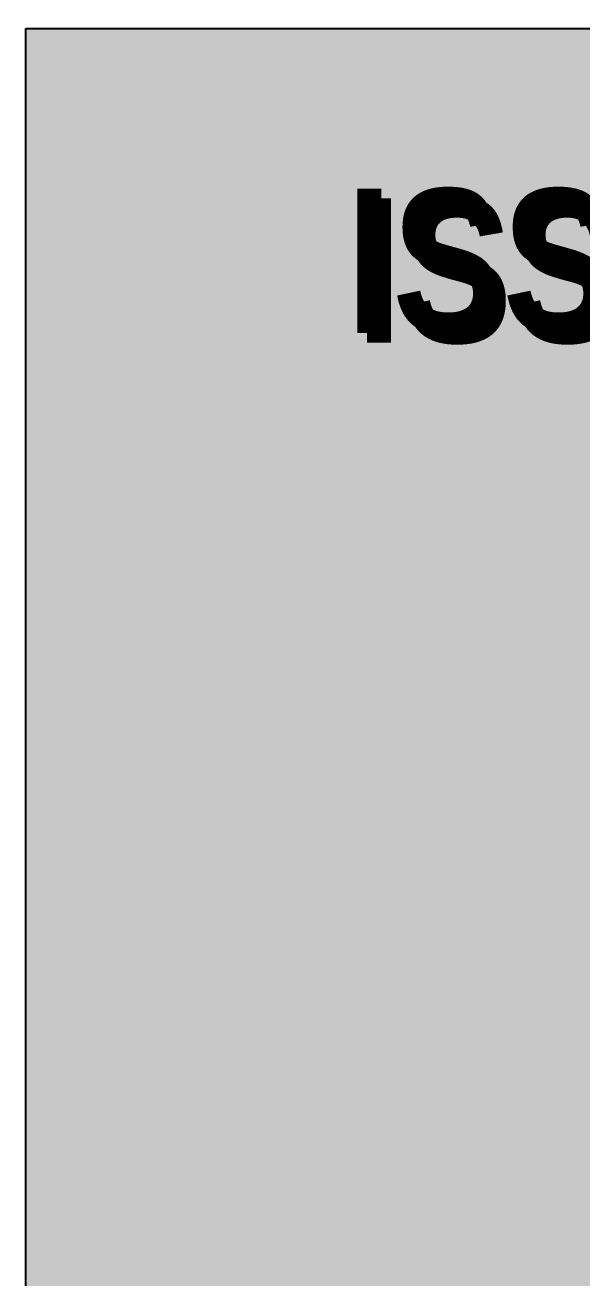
# Model space of a CAD drawing. Header units: millimetres. Extents: x -754 to 578, y -31 to 612.
# Drawn here: x -0.02 to 17.34, y 258.02 to 297.11 of the extents above; entities that cross this region are included whole.
import ezdxf

# ---------------------------------------------------------------- set-up
doc = ezdxf.new("R2010")
doc.units = ezdxf.units.MM
for name, color, linetype in [('Background Fill', 3, 'Continuous'), ('Images', 7, 'Continuous'), ('Text', 7, 'Continuous')]:
    doc.layers.add(name, color=color, linetype=linetype)
doc.styles.get("Standard").update_dxf_attribs({"font": 'arial.ttf'})
picture_1 = doc.add_image_def('image1.jpg', size_in_pixel=(3877, 2482))

msp = doc.modelspace()

# ---------------------------------------------------------------- hatches: boundary and pattern name
at = {"layer": 'Background Fill', "true_color": 0x608000}
h = msp.add_hatch(color=66, dxfattribs=at)
h.dxf.hatch_style = 1
edge = h.paths.add_edge_path()
edge.add_arc((376.6532146460902, 276.531508869247), 365.7629443210776, 176.7919901476864, 183.9233746687262)
edge.add_arc((133.8374676579463, 259.2283183268966), 122.3340440395195, 183.6195856983223, 197.1683515683287)
edge.add_arc((24.55923343580579, 255.2968345977195), 33.06552170640433, 256.7034174919814, 268.4011139625683)
edge.add_arc((24.16992790803101, 246.1092003096776), 23.87097146563052, 268.7198628156944, 301.7757663762422)
edge.add_arc((6.285144653563535, 271.3474496466107), 54.77789923509462, 303.7779035900384, 336.8879734464464)
edge.add_arc((52.30048252020208, 252.4870421142255), 5.102959599765063, 254.384903360388, 328.824933411809, ccw=False)
edge.add_arc((7.292441665671056, 271.8288436174069), 49.92334009274214, 330.9302936293311, 352.0400174555955)
edge.add_arc((50.38940195992937, 268.6021330476465), 7.33865160717493, 285.0504608128425, 329.8428390468186, ccw=False)
edge.add_arc((52.12306075032679, 262.0122561988131), 0.5259485409149743, 171.3325297132818, 289.0846071006343, ccw=False)
edge.add_arc((16.64306726326045, 276.2065121965963), 37.7019668665434, 338.0137831002426, 363.9508925965004)
edge.add_arc((47.18092559481738, 280.5249504883629), 7.280765375083003, 297.6993291748943, 346.32952133307856, ccw=False)
edge.add_arc((50.21930293766126, 275.4437634670579), 1.408347699717135, 237.8436587276291, 284.2199327254814, ccw=False)
edge.add_arc((5.031847200155447, 281.9599394829845), 45.10151512056127, 350.1590330487046, 372.4891597315885)
edge.add_arc((41.64524126144794, 293.1920568739727), 7.566770331701877, 300.04355044286524, 348.73077371804266, ccw=False)
edge.add_arc((43.75385213140538, 284.1694602761676), 2.989084643609619, 55.80835803819905, 74.18013113411193)
edge.add_arc((7.950478925571026, 289.2936049017273), 36.68719382040134, 356.4865807875378, 372.1256817894662)
edge.add_line((43.81915139898453, 297.0000000000001), (11.463438900309, 297.0000000000003))
at = {"layer": 'Background Fill', "true_color": 0x010101}
h = msp.add_hatch(color=18, dxfattribs=at)
h.dxf.hatch_style = 1
edge = h.paths.add_edge_path()
edge.add_arc((14.13714228953993, 66.05036821475277), 5.807913626416285, 1.275464197753082, 62.44846320262373)
edge.add_arc((50.2300056646719, 133.5330695052299), 70.72090762997269, 224.7441867399971, 241.8117518982108, ccw=False)
edge.add_line((-8.526512829121202e-14, 83.74960531345087), (-2.842170943040401e-14, 297.0000000000001))
edge.add_line((-2.842170943040401e-14, 297.0000000000001), (56.60530441884882, 297.0000000000001))
edge.add_arc((32.46192734543833, 286.6598327097169), 26.26445727784844, -0.7870689497186163, 23.184566146012514, ccw=False)
edge.add_arc((55.94586765978195, 280.4126890830185), 6.508974787456369, 23.394349586185626, 64.73526677781842, ccw=False)
edge.add_arc((41.39813678510311, 275.6309811846147), 21.80360699868279, -10.658370673932325, 19.745368234292016, ccw=False)
edge.add_arc((56.99477431186929, 265.3853805578483), 8.520516004142252, 6.597388694866822, 46.81746160936768, ccw=False)
edge.add_arc((33.63526983047495, 265.6540479114007), 31.83152293101469, -21.311215793629685, 1.2785719473700965, ccw=False)
edge.add_arc((92.07498770003942, 209.0163113292386), 53.47699986028081, 57.56841699448552, 122.56565088630231, ccw=False)
edge.add_arc((123.4994929736408, 260.7114694069786), 7.110169438287065, 247.28817460529, 292.7118253947006)
edge.add_arc((149.4809779367527, 208.0806199916125), 51.59995031804294, 30.370672416276307, 116.76394834516441, ccw=False)
edge.add_arc((132.1499750118538, 199.586824854514), 70.86157634069299, 19.9064946490883, 29.210952333169587, ccw=False)
edge.add_arc((94.42696192880095, 102.4732001880038), 159.9638247332563, 43.73915488850821, 49.281844762795686, ccw=False)
edge.add_line((210, 213.0683994250644), (210, 197.5844620327144))
edge.add_line((210, 197.5844620327144), (117.4340023759941, 197.5844620327144))
edge.add_line((117.4340023759941, 197.5844620327144), (117.4340023759941, 243.4484232488084))
edge.add_arc((92.06673974743109, 208.9162420660986), 42.84821525457027, 53.69907996296252, 165.6151780016992)
edge.add_line((50.56185860601263, 219.5611653602663), (50.56185860601269, 23.20550962208995))
edge.add_arc((69.46115185486681, 69.06541166220961), 49.60155139141874, 183.33528897361, 247.60298427575128, ccw=False)
at = {"layer": 'Background Fill', "true_color": 0x608000}
h = msp.add_hatch(color=66, dxfattribs=at)
h.dxf.hatch_style = 1
edge = h.paths.add_edge_path()
edge.add_arc((-3.820383578986011, 237.6822088307095), 20.50637575391786, 280.73706484809645, 308.3649924029498, ccw=False)
edge.add_line((-2.842170943040401e-14, 217.5348488083571), (-2.842170943040401e-14, 297.0000000000001))
edge.add_line((-2.842170943040401e-14, 297.0000000000001), (11.46343890031264, 297.0000000000177))
edge.add_arc((221.7695243618814, 252.1285371915134), 215.0397585488405, 167.955818497404, 188.160680366919)

# ---------------------------------------------------------------- texts
at = {"layer": 'Text', "color": 44, "char_height": 4.5, "attachment_point": 1}
for s, insert in [('{\\fArial Narrow|b1|i0|c0|p34;\\C41;\\c9102079;ISSUE 01 MAY 2012}', (10, 292.0000000000001)), ('{\\fArial Narrow|b1|i0|c0|p34;\\C250;ISSUE 01 MAY 2012}', (10.3, 291.7000000000001))]:
    msp.add_mtext_dynamic_manual_height_columns(s, width=90.3674751807921, gutter_width=12.5, heights=[0], dxfattribs=dict(at, insert=insert))

# ---------------------------------------------------------------- pictures from other files: only their frames are drawn
at = {"layer": 'Images'}
image = msp.add_image(picture_1, insert=(4.152360957636703e-14, 297.0000000000001), size_in_units=(328.0298146655921, 209.9999999999999), rotation=-90.00000000000001, dxfattribs=at)
image.dxf.flags = 7

doc.saveas('drawing.dxf')
